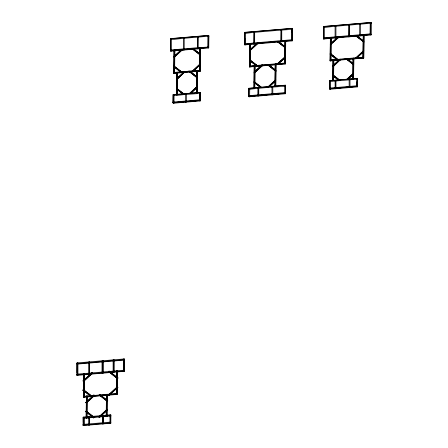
<?xml version="1.0" encoding="UTF-8"?>
<svg xmlns="http://www.w3.org/2000/svg" width="448" height="448" viewBox="0 0 448 448"><rect width="100%" height="100%" fill="white"/><g stroke="black" fill="none" stroke-linecap="round" stroke-linejoin="round"><path stroke-width="0.67" d="M76.798 374.892L76.955 362.925L124.466 358.91L124.454 371.358L76.944 375.374L76.798 374.892L124.314 370.877L124.454 371.358M76.944 375.374L76.81 374.175L88.357 373.201L88.491 374.399L88.502 361.945L88.626 363.759M76.978 372.714L76.955 362.925M83.065 425.118L83.166 417.138L110.785 414.803L110.83 423.265L83.205 425.6L83.065 425.118L110.684 422.783L110.83 423.265M116.62 370.894L116.418 394.514L116.323 394.195L116.62 370.894L117.376 370.832L117.18 394.453L83.535 397.292L83.737 373.671L84.498 373.61L84.297 397.23L84.498 373.61M83.205 425.6L83.07 424.402L88.407 423.948L88.542 425.146L88.502 416.69L88.626 418.499M83.25 422.274L83.166 417.138M83.535 397.292L83.737 373.671M86.117 417.85L86.397 396.004L87.158 395.942L86.974 418.107L86.117 417.85L86.974 418.107M86.212 418.174L86.397 396.004M86.878 417.788L87.158 395.942M106.17 416.158L106.445 394.313L107.206 394.246L107.027 416.41L106.17 416.158L107.027 416.41M106.266 416.478L106.445 394.313M106.932 416.091L107.206 394.246M110.684 422.783L110.785 414.803M117.18 394.453L117.376 370.832M124.314 370.877L124.466 358.91M200.648 47.93L200.357 71.148L197.506 71.389C198.01 70.235 196.185 70.392 196.745 71.456L177.453 73.086C177.957 71.932 176.131 72.089 176.697 73.147L173.846 73.388L173.751 73.069L174.031 50.568L174.793 50.506L174.776 55.798L174.009 56.498L180.908 49.986L181.983 49.896L182.078 50.215L192.69 49.319L192.595 49L193.67 48.91L193.766 49.23L199.881 48.709L199.786 48.39L200.547 48.328L200.642 48.647L208.723 47.964L208.874 35.997L208.684 35.353L170.671 38.567L170.57 50.697L208.583 47.482L208.734 35.515L170.722 38.73M170.794 38.965L170.856 39.928M174.031 50.568L174.126 50.887L170.71 51.178L170.671 38.567M171.578 50.389L171.567 51.106L170.643 50.938L170.582 49.98L183.21 48.91M172.99 102.62L173.09 94.64L200.172 92.35L200.262 100.968L173.18 103.258L172.99 102.62L200.071 100.33L200.262 100.968M173.846 73.388L174.065 49.93M174.468 50.338L174.182 72.878L199.931 70.7L200.217 48.16M173.902 101.987L173.046 102.06L173.107 103.018L174.037 103.186L174.065 94.965M182.941 49.426L174.815 56.862L174.72 56.543L174.686 66.651L182.554 72.654L181.754 71.921L174.614 72.688L174.58 67.234L173.83 66.657L181.479 72.744L173.83 66.657M174.826 49.868L174.602 73.326L173.796 73.231M176.344 94.774L176.658 72.352M176.417 95.049L176.702 72.509M176.753 94.5L177.033 72.638M177.106 94.707L177.206 88.754L176.406 88.015L184.251 94.108M177.414 72.285L177.391 78.221L183.568 72.57L183.473 72.251L173.751 73.069M177.178 94.987L177.464 72.447M183.35 37.66L183.344 50.109L183.35 49.392M184.206 49.319L184.195 50.036L184.206 37.587L184.346 38.069M185.545 93.75L185.584 102.211L185.595 101.494M186.402 93.677L186.441 102.138L186.452 101.422M196.398 93.078L196.65 71.137L196.745 71.456M196.476 92.736L196.437 87.87L190.305 93.514L189.252 93.682M196.706 70.655L196.622 77.33L197.422 78.064L188.709 71.17L189.51 71.904L190.585 71.814L197.434 77.162L189.784 71.075L190.585 71.814L200.262 70.829L200.357 71.148M197.378 36.473L197.366 48.922L197.378 48.205M196.806 92.803L197.081 70.941M197.159 93.016L197.467 70.594M197.238 92.674L197.512 70.75L200.318 70.353M198.234 36.4L198.223 48.849L198.229 48.132M199.814 53.844L199.819 47.751M200.362 70.51L199.606 70.577L199.892 47.992M200.122 100.486L173.04 102.777L173.141 94.797L200.222 92.512L200.194 100.727L199.338 100.8L199.276 99.842L186.306 100.94M200.262 70.829L200.581 47.69M200.071 100.33L200.172 92.35M208.802 35.756L208.796 36.473L207.866 36.305L207.726 47.555L208.65 47.723L208.662 47.006L207.878 47.32M208.23 47.398L208.247 46.077M208.723 47.964L208.684 35.353M249.637 44.178L249.732 44.498L244.754 44.918L244.714 32.306L292.225 28.291L292.264 40.902L285.746 41.451L284.889 41.199L284.984 41.518L278.874 42.034L278.779 41.714L277.704 41.804L277.794 42.123L257.684 43.826L257.583 43.506L256.508 43.596L256.603 43.915L250.494 44.436L249.637 44.178L249.351 66.679L249.446 66.998L254.29 66.59L254.195 66.27L253.943 88.217M244.754 44.918L244.838 38.298M248.685 96.219L248.786 88.239L285.37 85.148L285.46 93.766L248.886 96.858L248.685 96.219L285.27 93.128L285.46 93.766M249.749 96.068L249.743 96.785L248.814 96.617L248.752 95.659L257.818 94.892M249.446 66.998L249.67 43.54M250.068 43.949L249.782 66.489L285.04 63.51L285.326 40.964M285.684 40.494L285.415 63.795L284.654 63.862L284.738 57.182L285.46 56.319L277.424 63.666L277.519 63.991L257.404 65.688L249.446 59.366L250.242 60.099L250.281 61.163L257.079 66.354L249.43 60.267L250.186 60.844M284.995 40.802L284.71 63.381L284.614 63.062L249.357 66.041C250.499 65.654 250.214 67.838 250.118 65.979L250.242 60.099M250.398 44.111L250.426 49.566L257.471 43.126M250.208 66.937L250.499 43.714M253.837 31.702L253.826 44.15L253.837 43.434M254.022 87.808L254.251 65.794L255.058 65.89M254.694 31.629L254.682 44.078L254.694 43.361L256.082 43.243M254.352 87.937L254.626 66.08M254.705 88.15L254.744 82.942L260.63 87.713M254.929 72.402L254.111 72.946L254.878 72.246L254.85 82.354L261.705 87.623M262.914 64.898L262.192 65.761L261.117 65.85L261.839 64.988L254.985 71.663L254.957 66.209L255.052 66.528L275.29 64.814L275.195 64.495L274.943 86.442M254.783 87.741L255.013 65.727M257.908 87.634L257.947 96.096L257.958 95.374M258.765 87.562L258.804 96.023L258.815 95.301M271.986 94.192L271.981 94.909L271.936 86.447L272.082 86.929M272.793 86.374L272.832 94.836L272.843 94.119M275.022 86.1L274.982 81.228L268.85 86.873L267.798 87.041M275.352 86.162L275.626 64.305M275.705 86.374L275.957 64.434L276.052 64.753L285.46 63.958L285.757 40.734M275.783 86.033L276.013 63.952L275.251 64.019L275.167 70.694L275.968 71.428L268.005 65.106L262.147 65.598L262.242 65.918L254.974 72.565L254.878 72.246M280.918 29.411L280.907 41.86L280.918 41.143M281.775 29.338L281.764 41.787L281.775 41.07M284.922 40.561L284.922 46.654L278.023 41.39M284.542 92.882L285.398 92.809L285.387 93.526L284.53 93.598L284.469 92.641L272.698 93.638M285.37 85.148L285.32 93.285L248.73 96.382L248.842 88.402L285.421 85.31M285.488 85.546L285.482 86.268L272.782 87.091M281.63 40.589L291.278 39.777L291.418 40.258L292.202 39.945L292.197 40.662L291.34 40.734L291.346 40.018M291.872 32.396L291.911 29.086M292.225 28.291L292.124 40.421L244.608 44.436M292.348 28.694L292.337 29.411L281.764 30.061M332.741 80.786L332.976 60.379L333.071 60.698L330.126 60.945L330.422 37.727L330.411 38.444L323.534 39.026L323.495 26.415L371.011 22.4L371.045 35.011L364.05 35.599L363.199 35.347L363.294 35.666L357.179 36.182C357.274 35.571 355.656 35.706 356.104 36.271L338.363 37.772L338.268 37.453L330.232 44.8L331.005 44.1L330.898 60.245L337.008 59.73L330.114 54.214L337.764 60.301L336.963 59.567L338.038 59.478L338.839 60.211L330.876 53.889M323.534 39.026L323.613 26.818M324.397 38.237L324.391 38.954L324.47 26.746M329.605 88.614L329.706 80.634L357.33 78.299L357.42 86.918L329.795 89.253L329.605 88.614L357.23 86.279L357.42 86.918M330.35 37.486L330.081 60.788L330.887 60.883L331.184 37.66L331.173 38.382L337.288 37.862L338.15 37.072L331.111 43.512L331.111 37.425M329.795 89.253L329.706 80.634M330.753 37.895L330.467 60.435L363.345 57.658L363.63 35.112M330.59 88.222L330.68 80.959M330.658 88.463L330.652 89.18L329.722 89.012L329.756 80.791L357.375 78.456M330.669 81.682L330.607 80.718M330.842 60.721L330.848 60.082L330.042 59.987L362.919 57.21L363.014 57.529M338.145 79.951L332.881 75.93L332.842 74.872L333.598 75.443M353.007 64.243L353.758 64.814L346.601 59.226L346.69 59.545L340.262 60.088L340.166 59.769L332.993 66.735L332.959 65.671L333.682 64.809L339.091 59.864L339.186 60.183L333.833 60.637L333.738 60.312M333.026 60.536L333.782 60.474L333.026 60.536L333.032 59.898L333.794 59.836L333.777 65.128L332.959 65.671M332.819 80.455L333.032 59.898L333.794 59.836L333.502 80.724M333.15 80.517L333.407 60.189M333.581 80.388L333.766 66.035M335.087 25.598L335.082 38.052L335.087 37.33M335.093 80.343L335.132 88.799L335.143 88.082M335.944 25.53L335.938 37.979L335.944 37.262M335.95 80.27L335.989 88.732L335.994 88.01M348.774 24.444L348.762 36.893L348.774 36.176M349.63 24.371L349.619 36.82L349.63 36.103M349.126 79.156L349.166 87.618L349.177 86.895M349.983 79.083L350.022 87.545L350.034 86.828M352.794 79.094L352.828 74.558L352.923 74.878L347.654 79.694M347.082 79.324L352.934 73.976L352.957 64.081L353.052 64.4L345.895 58.811L346.97 58.722L347.771 59.455L353.125 59.002L353.03 58.682L353.063 63.498L346.97 58.722M352.867 79.352L353.086 58.206L353.892 58.302M353.203 78.82L353.461 58.492M353.556 79.027L353.786 58.621L353.881 58.94L363.77 58.106L364.062 34.882M353.623 79.285L353.842 58.139L353.13 58.363M356.574 86.274L357.358 85.96L357.347 86.677L356.423 86.509L356.513 79.251L357.437 79.419L357.448 78.697M356.423 86.509L356.429 85.792L349.888 86.346M356.983 81.732L356.922 86.358L349.955 86.946M357.33 78.299L357.274 86.436L329.65 88.771M359.699 23.52L359.694 35.969L359.699 35.252M360.556 23.447L360.545 35.896L360.556 35.179M330.926 54.046L330.126 53.312L338.089 59.634L355.824 58.139L355.734 57.814L363.765 50.467L363.042 51.33L362.958 58.01L363.72 57.943L363.989 34.642M363.233 34.709L363.227 40.802L356.334 35.538M371.129 22.798L371.118 23.52L370.194 23.352L370.048 34.602L370.978 34.77L370.983 34.054L370.199 34.362M370.121 34.843L370.059 33.886L360.416 34.698M371.011 22.4L370.905 34.53L323.389 38.545L323.546 26.578L371.056 22.562M245.616 44.128L245.605 44.845L244.681 44.677L244.759 32.469L292.275 28.454M346.41 79.632L347.463 79.458L353.64 74.015L352.873 74.715L352.884 73.814L353.606 72.951L352.839 73.651M363.294 35.666L363.3 34.95L362.914 57.848M189.23 93.604L196.448 86.962L196.543 87.282M196.498 87.125L197.266 86.414L189.941 93.358M190.383 93.195L196.874 87.22M190.994 93.285L197.299 87.483L196.487 88.026L196.666 77.493L188.709 71.17M267.775 86.962L274.994 80.321L275.089 80.64M275.044 80.483L275.811 79.778L268.486 86.716M268.929 86.554L275.419 80.584M269.539 86.643L275.85 80.842L275.033 81.39L275.218 70.851L267.254 64.529L268.055 65.262L269.13 65.173L275.929 70.364M173.958 56.342L174.731 55.636M173.998 57.406L181.983 49.896M177.285 78.803L177.38 79.122L185.315 71.456L184.598 72.318L183.523 72.408L184.29 71.708L185.366 71.613L184.598 72.318M176.562 79.666L185.315 71.456M200.39 64.579L192.724 71.798L191.598 71.725L192.366 71.025L193.441 70.93L191.649 71.887L199.679 64.54L199.769 53.687L200.519 54.258L199.718 53.525M191.649 71.887L200.351 63.515L199.634 64.378L199.55 71.053L200.306 70.991L199.5 70.896M254.94 71.501L254.167 72.201L254.89 71.338M338.363 37.772L339.226 36.982L330.282 44.962M181.866 49.515L174.776 55.798M174.384 56.599L181.927 49.706M182.874 49.185L182.006 49.974L180.93 50.064M176.954 78.865L184.442 72.01M191.598 71.725L192.366 71.025L193.441 70.93M192.522 71.327L200.01 64.478M200.34 64.417L193.396 70.773L193.491 71.092L197.512 70.75M249.99 50.21L257.527 43.316M257.583 43.506L249.598 51.016L250.32 50.148M258.474 42.795L257.611 43.585L256.536 43.674L257.398 42.885L249.564 49.952L250.382 49.409L250.292 60.262L258.154 66.265L257.359 65.531L256.278 65.621L257.079 66.354M249.598 51.016L258.546 43.036M254.122 72.044L261.839 64.988M254.548 72.302L262.041 65.453M254.111 72.946L262.959 65.055L261.884 65.145M276.702 64.534L277.474 63.829L278.55 63.739L277.777 64.439L276.702 64.534L284.782 57.344L284.872 46.491L285.578 46.906M284.738 57.182L285.505 56.482M277.626 64.137L285.118 57.282M284.726 58.089L285.449 57.226L278.499 63.577L278.594 63.896L285.471 63.319L284.659 63.224M331.061 43.355L330.294 44.055L338.083 36.831L337.215 37.626L338.29 37.531L337.193 37.542L337.288 37.862M330.669 44.156L338.212 37.262M340.984 59.226L339.909 59.321L339.136 60.021L340.211 59.931L340.984 59.226L332.993 66.735M333.01 65.834L339.909 59.321M333.34 65.772L340.06 59.623M332.948 66.573L333.715 65.873L333.777 65.128M363.042 51.335L363.815 50.63M355.93 58.285L363.423 51.43M356.854 57.887L356.087 58.587L355.012 58.682L356.087 58.587L356.854 57.887L355.779 57.977L355.057 58.839L363.093 51.492L363.182 40.639L363.933 41.216L356.261 35.297M356.087 58.587L363.082 52.394L363.754 51.374L356.804 57.725L356.899 58.044L363.776 57.467L362.97 57.372M346.388 79.554L353.606 72.951M352.884 73.814L353.651 73.108M347.021 79.621L353.265 73.914M352.873 74.715L353.64 74.015M92.159 373.727L83.67 381.489L83.138 381.086L83.042 380.761L92.03 372.546L92.658 373.274M83.138 381.086L91.627 373.324M83.67 381.489L83.574 381.17L92.562 372.949M82.925 390.107L83.468 389.609L92.221 396.29L91.773 397.107L82.925 390.107L91.773 397.107M83.02 390.426L83.468 389.609M108.55 371.599L109.094 371.101L117.891 377.815L117.443 378.633L108.55 371.599L117.443 378.633M91.678 396.782L92.221 396.29M85.708 402.416L93.878 394.946L94.41 395.354L94.506 395.674L86.335 403.144L85.708 402.416L86.335 403.144M85.803 402.741L93.974 395.265L93.878 394.946M86.24 402.825L94.41 395.354M99.187 394.951L99.73 394.453L107.733 400.557L107.285 401.374L99.187 394.951L107.285 401.374M117.348 378.314L117.891 377.815M99.282 395.27L99.73 394.453M85.596 411.505L86.139 411.006L94.186 417.144L93.733 417.962L85.596 411.505L93.733 417.962M85.691 411.824L86.139 411.006M108.304 394.929L117.242 386.753L117.774 387.162L117.869 387.481L108.931 395.657L108.304 394.929L108.931 395.657M108.399 395.248L117.337 387.072L117.242 386.753M108.836 395.332L117.774 387.162M107.19 401.055L107.733 400.557M93.643 417.642L94.186 417.144M98.868 416.752L107.083 409.237L107.615 409.64L107.71 409.959L99.495 417.474L98.868 416.752L99.495 417.474M98.963 417.071L107.178 409.556L107.083 409.237M99.4 417.155L107.615 409.64M323.473 38.069L324.257 37.755M277.726 41.888L278.802 41.793L277.726 41.882M174.563 72.526L173.757 72.43L174.518 72.369M182.504 72.492L181.429 72.587L182.504 72.492L173.841 65.755L174.642 66.489L174.58 67.234M345.895 58.811L346.646 59.388L347.676 59.136L353.769 63.913L353.018 63.342M329.734 88.295L330.518 87.982M248.814 96.617L249.67 96.544M183.344 38.377L171.64 39.614M184.195 38.304L197.366 37.19M198.223 37.122L208.723 36.232M253.826 32.418L245.678 33.354M254.682 32.346L280.913 30.128M335.082 26.32L324.458 27.462M335.938 26.247L348.762 25.161M349.619 25.088L359.694 24.237M360.545 24.164L371.045 23.279M184.061 48.838L197.232 47.723M198.089 47.65L207.805 47.079M253.691 42.952L244.692 43.96M254.548 42.879L280.778 40.662M208.533 47.326L170.52 50.534L170.71 51.178M244.563 44.279L292.074 40.264L292.264 40.902M323.4 37.828L334.947 36.854M335.804 36.781L348.628 35.694M349.485 35.622L359.559 34.77M207.799 47.796L208.65 47.723M249.659 44.257L250.421 44.195M323.344 38.388L370.86 34.367L371.045 35.011M323.893 38.388L335.014 37.453M335.871 37.38L348.695 36.294M349.552 36.221L359.626 35.37M360.478 35.297L370.552 34.446M331.1 38.142L330.316 38.125L331.173 38.382M356.031 36.036L357.106 35.941M173.757 72.43L199.511 70.258L199.606 70.577M256.278 65.621L257.359 65.531L258.11 66.102L257.034 66.192M192.416 71.182L181.754 71.921M250.214 66.298L256.329 65.783M184.548 72.156L189.459 71.742M249.351 66.679L261.072 65.688M176.602 72.828L177.453 73.086M196.7 71.294L197.506 71.389M249.396 66.842L250.158 66.774M254.24 66.433L255.002 66.366M268.055 65.262L285.365 63.638L285.46 63.958M337.714 60.144L338.789 60.049M346.646 59.388L347.721 59.298M353.074 58.845L353.836 58.778M332.718 80.707L333.48 80.64M333.631 76.507L333.536 76.188L338.783 80.192L339.886 80.181M352.772 79.01L353.528 78.949M330.602 81.441L335.082 81.06M335.938 80.987L349.115 79.873M349.972 79.8L357.37 79.178M176.322 94.696L177.083 94.629M177.195 89.662L176.394 88.922L183.154 94.114L184.223 94.024M196.375 92.999L197.131 92.932M253.921 88.133L254.677 88.071M254.789 83.098L253.994 82.359L260.747 87.556L261.845 87.545M274.921 86.358L275.682 86.296M185.534 94.466L174.059 95.687M186.39 94.394L200.284 93.47M257.897 88.351L249.76 89.286M258.754 88.278L271.93 87.164M329.661 88.054L334.998 87.601M335.854 87.534L349.037 86.419M330.159 88.62L335.065 88.206M335.922 88.133L349.104 87.018M173.046 102.06L185.45 101.013M258.67 94.825L271.846 93.71M173.544 102.626L185.517 101.612M186.374 101.539L199.769 100.408M249.245 96.225L257.886 95.491M258.737 95.424L271.914 94.31M272.765 94.237L284.967 93.206M77.767 364.062L88.631 363.143L88.491 362.667L76.944 363.642L77.084 364.123M123.945 360.158L114.1 360.993L113.954 360.511L124.454 359.626L124.6 360.108M86.492 396.329L87.254 396.262M106.54 394.632L107.302 394.57M83.446 396.973L117.085 394.128M356.171 35.745L363.552 41.378M356.009 35.952L363.922 42.118L363.121 41.384M355.258 35.627L363.171 41.541M346.808 59.052L353.388 64.075M330.546 54.214L337.876 59.808M339.858 80.102L333.547 75.286L333.642 75.606M339.22 79.862L332.842 74.872M333.211 75.606L338.699 79.794M332.83 75.774L333.586 76.345M277.956 41.149L285.628 47.068M277.866 41.597L285.242 47.23M277.704 41.804L285.617 47.97L284.861 47.393M276.948 41.479L284.911 47.555L284.816 47.236M269.13 65.173L268.33 64.439L275.979 70.526M268.218 64.932L275.548 70.526M249.861 60.267L257.197 65.862M193.67 48.91L200.474 54.102M192.92 48.58L200.519 54.258M192.758 48.793L200.138 54.426M192.595 49L200.508 55.166L199.758 54.589M191.845 48.675L199.802 54.746L199.707 54.426M190.585 71.814L189.834 71.238L188.754 71.327L189.51 71.904M189.672 71.568L197.002 77.168M173.841 65.755L174.591 66.332M174.261 66.657L181.591 72.251M109.743 371.84L117.986 378.14M117.337 387.072L117.869 387.481M83.042 380.761L83.574 381.17M99.826 394.772L107.828 400.876M93.974 395.265L94.506 395.674M83.563 389.928L92.316 396.609M107.178 409.556L107.71 409.959M86.234 411.326L92.669 416.237M352.974 63.179L353.724 63.756M261.822 87.466L254.005 81.458L254.806 82.197M254.419 82.359L261.229 87.595M183.579 93.778L177.257 88.911L177.341 78.058L176.529 78.602L184.29 71.708M176.826 88.917L183.109 93.75M182.51 93.867L177.15 89.499M174.793 50.506L174.888 50.826L181.003 50.305L180.908 49.986M199.276 99.842L199.416 100.324M363.77 58.106L363.675 57.781L330.036 60.626L330.126 60.945M349.199 24.405L349.003 36.215M323.495 26.415L323.686 27.059M335.518 80.304L335.373 88.127M291.48 29.484L291.34 40.734M281.344 29.378L281.148 41.188M284.682 57.926L284.771 58.246L277.777 64.439M284.626 86.341L284.53 93.598M276.058 64.114L275.302 64.176M254.262 31.668L254.066 43.473M245.689 32.637L245.543 43.887M244.714 32.306L244.832 32.71M258.334 87.595L258.188 95.418M249.771 88.57L249.682 95.827M248.786 88.239L248.914 88.642M197.803 36.439L197.607 48.25M199.427 93.542L199.338 100.8M171.646 38.898L171.506 50.148M173.09 94.64L173.208 95.038M124.466 370.636L124.326 370.16L113.826 371.045L113.966 371.526M113.254 360.349L113.109 359.867L113.103 372.316L112.969 371.118L102.894 371.969L103.04 372.45M109.094 371.101L109.189 371.42M102.183 372.523L102.038 372.042L89.214 373.128L89.354 373.604M110.074 415.358L109.934 414.876L109.973 423.338M110.835 422.548L110.695 422.066L103.298 422.694L103.443 423.17M92.03 372.546L92.126 372.865M102.586 423.242L102.446 422.766L89.264 423.875L89.41 424.357M77.806 362.852L77.801 375.301L77.806 362.852M84.017 417.066L84.062 425.527L84.017 417.066M89.354 361.872L89.348 374.326L89.354 361.872M89.359 416.618L89.398 425.079L89.359 416.618M102.183 360.791L102.172 373.24L102.183 360.791M103.04 360.718L103.029 373.167L103.04 360.718M102.536 415.503L102.575 423.965L102.536 415.503M103.393 415.43L103.432 423.892L103.393 415.43M113.966 359.794L113.954 372.243L113.966 359.794M123.609 358.977L123.603 371.431L123.609 358.977M174.821 50.585L174.059 50.646L174.821 50.585M193.698 48.989L192.623 49.078L193.698 48.989M200.57 48.406L199.808 48.474L200.57 48.406M285.673 41.21L284.917 41.278L285.673 41.21M363.983 35.358L363.222 35.426L363.983 35.364M268.38 64.596L267.299 64.691L268.38 64.596M276.007 64.59L275.246 64.658L276.007 64.59M324.318 38.713L323.462 38.786L324.318 38.713M102.172 361.508L89.348 362.594L89.488 363.076L102.318 361.99L102.172 361.508M113.103 360.584L103.029 361.435L103.169 361.917L113.243 361.066L113.103 360.584M117.09 393.49L83.451 396.334L83.546 396.654L117.186 393.814L117.09 393.49M88.491 417.407L83.154 417.861L83.3 418.337L88.637 417.889L88.491 417.407M102.525 416.22L89.348 417.334L89.488 417.816L102.67 416.702L102.525 416.22M110.779 415.526L103.382 416.147L103.527 416.629L110.919 416.002L110.779 415.526"/></g></svg>
